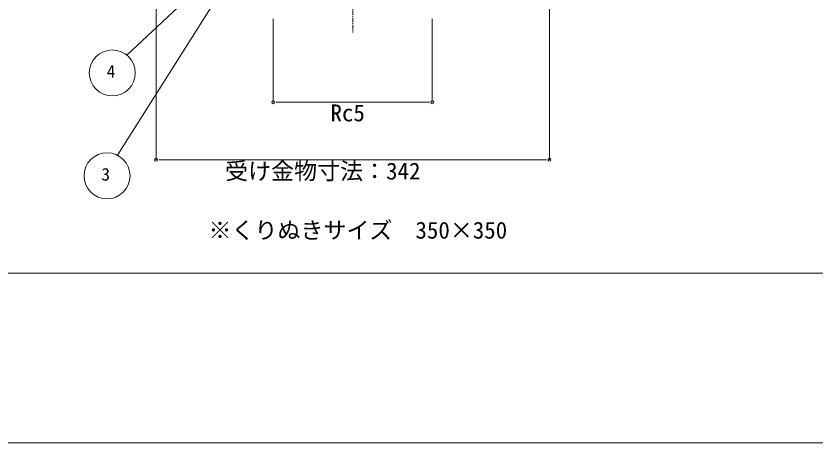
# Model space of a CAD drawing. Units: millimetres, scale not verified. Extents: x -1380 to 1380, y -955 to 955.
# Drawn here: x -743 to -47, y -955 to -584 of the extents above; entities that cross this region are included whole.
import ezdxf
from ezdxf.enums import TextEntityAlignment as Align

# ---------------------------------------------------------------- set-up
doc = ezdxf.new("R2010")
doc.units = ezdxf.units.MM
doc.header["$LTSCALE"] = 3
doc.linetypes.add('USER1', pattern=[2, 1.25, -0.25, 0.25, -0.25])
for name, color, linetype, lineweight in [('0-0_0', 7, 'Continuous', 15), ('0-4_L-5', 2, 'USER1', 18), ('0-6_WAKU', 7, 'Continuous', 18), ('0-7_MOJI', 7, 'Continuous', 18), ('0-8_SUNPO', 7, 'Continuous', 18)]:
    doc.layers.add(name, color=color, linetype=linetype, lineweight=lineweight)
doc.styles.add('ＭＳ ゴシック', font='')
doc.styles.get('ＭＳ ゴシック').set_extended_font_data('MS Gothic')

msp = doc.modelspace()

# ---------------------------------------------------------------- linework, layer by layer
at = {"layer": '0-0_0'}
for p, q in [((-516.794, -658.863), (-514.294, -658.863)), ((-383.364, -658.863), (-385.864, -658.863)), ((-618.579, -708.863), (-616.079, -708.863)), ((-281.579, -708.863), (-284.079, -708.863))]:
    msp.add_line(p, q, dxfattribs=at)
at = {"layer": '0-0_0', "lineweight": 18}
msp.add_lwpolyline([(-1121.329, -807.603), (1121.171, -807.603), (1121.171, 687.397), (-1121.329, 687.397)], close=True, dxfattribs=at)
at = {"layer": '0-0_0'}
for centre, start, end in [((-519.294, -658.863), 0, 180), ((-519.294, -658.863), 180, 0), ((-380.864, -658.863), 0, 180), ((-380.864, -658.863), 180, 0), ((-621.079, -708.863), 0, 180), ((-621.079, -708.863), 180, 0), ((-279.079, -708.863), 0, 180), ((-279.079, -708.863), 180, 0)]:
    msp.add_arc(centre, 1.25, start, end, dxfattribs=at)
at = {"layer": '0-4_L-5'}
msp.add_line((-450.079, -297.485), (-450.079, -598.353), dxfattribs=at)
at = {"layer": '0-6_WAKU'}
msp.add_lwpolyline([(-1380.079, -955.103), (1379.921, -955.103), (1379.921, 954.897), (-1380.079, 954.897)], close=True, dxfattribs=at)
at = {"layer": '0-8_SUNPO'}
for p, q in [((-621.079, -508.803), (-621.079, -708.863)), ((-279.079, -508.803), (-279.079, -708.863)), ((-563.579, -540.403), (-646.489, -617.867)), ((-556.079, -548.903), (-654.695, -704.962)), ((-519.294, -586.403), (-519.294, -658.863)), ((-380.864, -586.403), (-380.864, -658.863)), ((-514.294, -658.863), (-385.864, -658.863)), ((-616.079, -708.863), (-284.079, -708.863))]:
    msp.add_line(p, q, dxfattribs=at)
for centre in [(-659.1, -633.39), (-663.694, -722.822)]:
    msp.add_circle(centre, 20, dxfattribs=at)

# ---------------------------------------------------------------- texts
at = {"layer": '0-7_MOJI', "style": 'ＭＳ ゴシック'}
msp.add_text('※くりぬきサイズ\u3000350×350 ', height=14.66, dxfattribs=at).set_placement((-575.511, -781.842), align=Align.BOTTOM_LEFT)
at = {"layer": '0-8_SUNPO', "style": 'ＭＳ ゴシック'}
for s, height, p in [('4', 11, (-663.973, -640.89)), ('Rc5', 14.66, (-469.419, -679.863)), ('受け金物寸法：342', 14.66, (-561.044, -730.421)), ('3', 11, (-668.568, -730.322))]:
    msp.add_text(s, height=height, dxfattribs=at).set_placement(p, align=Align.BOTTOM_LEFT)

doc.saveas('drawing.dxf')
